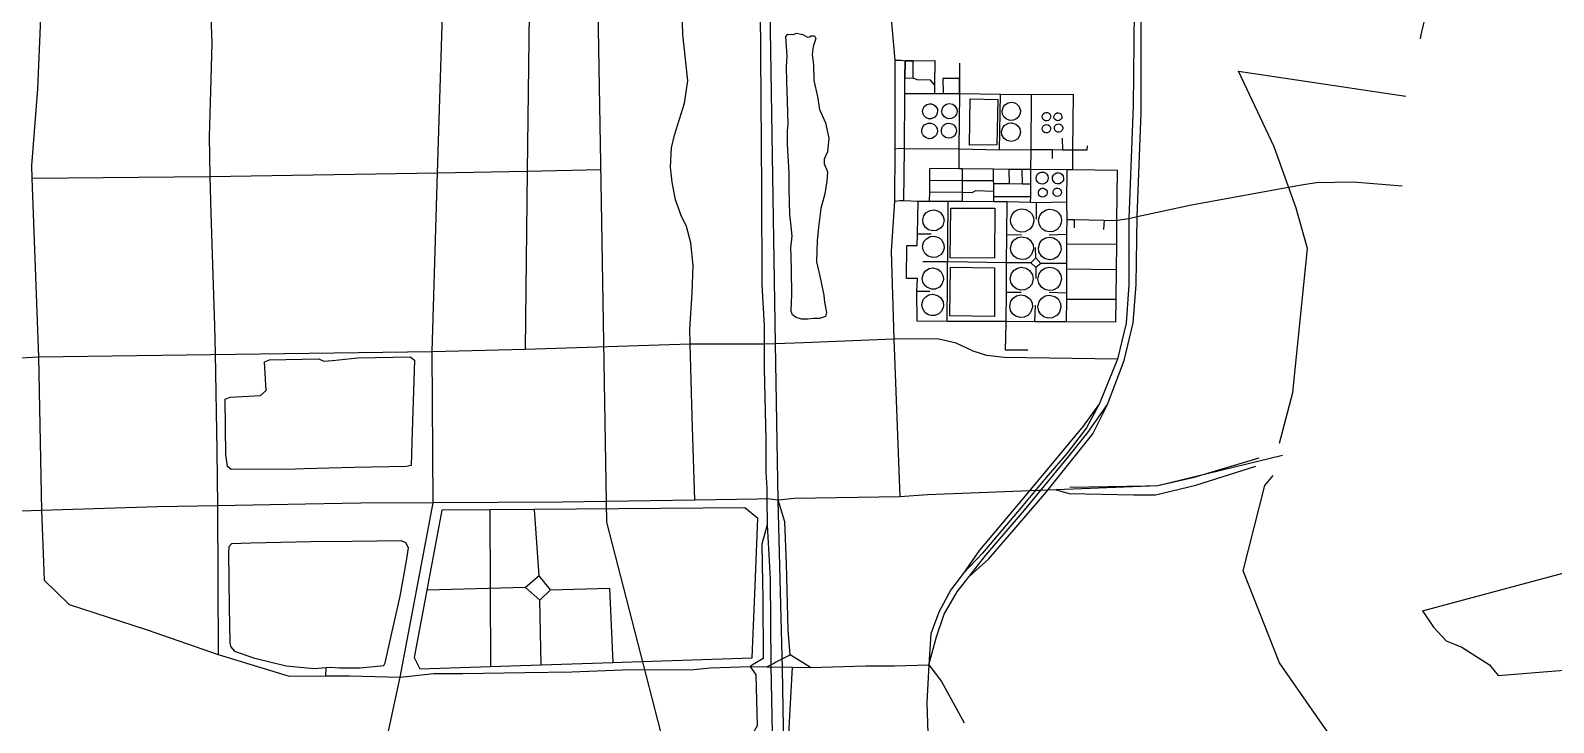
# Model space of a CAD drawing. Header units: millimetres. Extents: x 170 to 95391, y -643 to 69125.
# Drawn here: x 46688 to 50249, y 22810 to 24428 of the extents above; entities that cross this region are included whole.
import ezdxf

# ---------------------------------------------------------------- set-up
doc = ezdxf.new("R2010")
doc.units = ezdxf.units.MM
for name, color, linetype in [('railways', 4, 'Continuous'), ('roads_2', 2, 'Continuous'), ('roads_3', 3, 'Continuous'), ('water', 7, 'Continuous')]:
    doc.layers.add(name, color=color, linetype=linetype)

msp = doc.modelspace()

# ---------------------------------------------------------------- linework, layer by layer
at = {"layer": 'railways'}
msp.add_lwpolyline([(48446.81, 20920.51), (48446, 20971.61), (48409.05, 21384.77), (48234.58, 22507.18), (48035.8, 23278.78), (48022.12, 24072.09), (47999.67, 25373.73), (48002.3, 25742.98), (48042.25, 25838.14), (48116.76, 25895.35), (48185.31, 25951.64), (48243.11, 26010.79), (48285.1, 26084.9), (48324.61, 26569.48), (48328.54, 26617.82), (48350.11, 27551.4)], dxfattribs=at)
at = {"layer": 'roads_2'}
for points in [[(48711.09, 25775.63), (48711.64, 25678.29), (48699.75, 25007.43), (48695.97, 24794.37), (48695.54, 24779.59), (48698.32, 24480.53), (48709.28, 24358.24), (48709.21, 24150.31), (48708.2, 24028.51), (48700.04, 23911.87), (48706.4, 23706.74), (48720.93, 23337.88)], [(50238.19, 25588.18), (50179.19, 25346.92), (50141.16, 25202.39), (50098.4, 25039.86), (50055.49, 24859.89), (50042.57, 24809.21), (49980.93, 24568.26), (49979.35, 24565.71), (49951.62, 24493.39), (49949.35, 24459.98), (49941.83, 24430.87), (49939.69, 24421.17), (49937.6, 24408.38)], [(48393.91, 24477.29), (48397.2, 24056.47), (48398.14, 23834.26), (48403.57, 23737.23), (48403.38, 23695.21), (48403.12, 23637.38), (48407.49, 23470.1), (48407.25, 23395.29), (48409.53, 23357.92), (48409.69, 23332.77), (48410.07, 23272.24), (48417.54, 23146.28)], [(48440.79, 23145.22), (48436.15, 23329.94), (48430.23, 23695.97), (48417.6, 24477.3)], [(49608.12, 23463.15), (49639.77, 23581.82), (49674.26, 23918.34), (49647.52, 24012.22), (49595.82, 24155.77), (49512.26, 24332.76)], [(49512.26, 24332.76), (49903.66, 24274.28)], [(46350.43, 23655.95), (46514.11, 23654.28), (46706.64, 23664.93), (47627.36, 23677.63), (47844.63, 23682.78), (48230.23, 23695.62), (48403.38, 23695.21), (48430.23, 23695.97), (48496.03, 23698.03), (48706.4, 23706.74)], [(49230.01, 23659.43), (48964.35, 23662.95), (48923.75, 23667.88), (48892.46, 23677.87), (48852.49, 23697.14), (48811.87, 23706.33), (48706.4, 23706.74)], [(49850.77, 22606.49), (49708.53, 22806.6), (49608.15, 22949.52), (49523.17, 23164.93), (49574.52, 23364.48), (49593.75, 23387.49)], [(48511.85, 22938.75), (48464.24, 22968.37), (48459.58, 23025.75), (48455.8, 23181.9), (48451.39, 23279.19), (48436.15, 23329.94)], [(48410.07, 23272.24), (48397.97, 23226.91), (48399.28, 23137.83), (48400.02, 23103.02), (48401.42, 22960.19), (48377.71, 22946.06), (48371.01, 22941.29)], [(48417.54, 23146.28), (48419.1, 22942.9)], [(48457.69, 22254.37), (48446.05, 22935.92), (48440.79, 23145.22)], [(48371.01, 22941.29), (48383.62, 22921.9), (48386.93, 22802.34), (48368.14, 22769.74), (48328.99, 22763.91), (48188.95, 22750.74), (48208.34, 22385.21), (48369.18, 22399.1), (48403.87, 22364), (48415.32, 22029.89), (48420.84, 21642.75)], [(48409.55, 22940.6), (48425.05, 22947.97), (48429.63, 22951.26), (48464.24, 22968.37)], [(48419.1, 22942.9), (48423.41, 22707.77), (48429.23, 22518.98), (48428.65, 22449.05), (48431.2, 22340.3), (48433.73, 22251.51)], [(48457.69, 22254.37), (48466.3, 22283.41), (48470.58, 22364.75), (48473.88, 22462.23), (48498.19, 22501.93), (48522.57, 22550.49), (48531.62, 22601.4), (48523.37, 22648.02), (48506.4, 22682.52), (48476.99, 22721.55), (48460.13, 22769.35), (48469.71, 22939.51)]]:
    msp.add_lwpolyline(points, dxfattribs=at)
at = {"layer": 'roads_3'}
for points in [[(46785.97, 25821.82), (46765.97, 25396.28), (46760.41, 25277.69), (46733.26, 24865.41), (46721.55, 24697.7), (46703.71, 24291.45), (46689.86, 24112.43), (46690.98, 24082.49), (46706.64, 23664.93), (46713.43, 23305.66), (46716.31, 23225.66), (46719.72, 23142.71), (46777.89, 23085.91), (46960.53, 23027.04), (47126.73, 22969.34)], [(47412.04, 22266.64), (47551.98, 22916.52), (47629.27, 23323.63), (47627.36, 23677.63), (47639.71, 24095.18), (47655.87, 24612.94), (47656.44, 24631.17), (47660.49, 24760.89), (47659.79, 24781.77), (47676.26, 25407.2), (47681.28, 25597.71), (47681.73, 25608.22)], [(48019.05, 24793.71), (48011.01, 24769.1), (48013.52, 24630.94), (48013.91, 24617.75), (48016.17, 24469.64), (47853.74, 24468.25), (47849.46, 24098.83), (47844.63, 23682.78)], [(48240.9, 23329.9), (48235.23, 23524.39), (48230.23, 23695.62), (48229.24, 23729.58), (48235.09, 23813.99), (48237.24, 23878.31), (48231.95, 23931.23), (48221.54, 23969.56), (48209.67, 23995.22), (48195.82, 24031.8), (48187.86, 24072.87), (48183.96, 24108.32), (48186.98, 24153.23), (48193.48, 24183.22), (48217.25, 24257.72), (48224.81, 24310.05), (48213.44, 24418.47), (48211.77, 24473.31), (48211.79, 24535.87), (48211.81, 24621.86), (48211.82, 24634.78), (48208.32, 24773.71), (48207.72, 24794.35)], [(49279.23, 24735.18), (49275.11, 24671.23), (49274.67, 24555.57), (49268.35, 24474.75), (49266, 24250.59), (49256.49, 23988.31), (49256.39, 23833.03), (49250, 23743.51), (49230.01, 23659.43), (49187.45, 23556.1), (49157.44, 23498.59), (49111.17, 23439.08), (49062.86, 23382.66)], [(49069.55, 23376.26), (49116.78, 23433.4), (49159.93, 23487.82), (49206.41, 23553.85), (49245.16, 23656.03), (49266.41, 23744.56), (49273.51, 23833.8), (49275.4, 23993.11), (49284.98, 24235.46), (49285.32, 24473.58), (49284.48, 24559.07), (49283.77, 24649.43), (49286.85, 24732.3)], [(47108.31, 24481.48), (47111.99, 24398.53), (47108.98, 24285.7), (47105.51, 24179.54), (47107.39, 24086.65), (47109.14, 23999.84), (47118.25, 23737.7), (47119.41, 23672.43), (47123.5, 23444.87), (47125, 23317), (47126.73, 22969.34), (47292.47, 22918.23), (47378.63, 22919.06), (47433.41, 22919.59)], [(48709.28, 24358.24), (48724.04, 24358.11), (48733.02, 24356.83), (48751.95, 24356.9), (48802.16, 24357.08), (48801.7, 24300.57), (48801.53, 24280.39)], [(48732.39, 24280.67), (48732.69, 24316.7), (48733.02, 24356.83)], [(48732.69, 24316.7), (48751.61, 24316.55), (48751.95, 24356.9), (48733.02, 24356.83), (48732.69, 24316.7)], [(48860.24, 24351.06), (48860.1, 24315.03), (48859.95, 24280.15), (48858.88, 24150.24), (48858.5, 24104.17)], [(48801.7, 24300.57), (48792.73, 24311.3), (48761.46, 24312.37), (48751.61, 24316.55)], [(48860.1, 24315.03), (48821.27, 24315.35), (48821.81, 24280.31), (48859.95, 24280.15), (48860.1, 24315.03)], [(48730.32, 24030.1), (48731.32, 24151.3), (48732.39, 24280.67), (48801.53, 24280.39), (48821.81, 24280.31), (48859.95, 24280.15), (48956.25, 24279.06), (49028.65, 24278.23), (49125.78, 24279.07), (49124.7, 24148.05), (49124.31, 24101.55)], [(48953.51, 24147.82), (48956.25, 24279.06)], [(49026.57, 24026.27), (49026.68, 24039.94), (49026.93, 24068.6), (49027.21, 24102.5), (49027.59, 24148.85), (49028.65, 24278.23)], [(49158.53, 24158.41), (49157.62, 24147.78), (49124.7, 24148.05), (49101.66, 24148.24), (49076.97, 24148.44), (49027.59, 24148.85), (48953.51, 24147.82), (48858.88, 24150.24), (48731.32, 24151.3), (48722.58, 24151.85), (48709.21, 24150.31)], [(49076.97, 24148.44), (49076.81, 24128.78)], [(49101.66, 24148.24), (49101.06, 24176.09)], [(46690.98, 24082.49), (47107.39, 24086.65), (47639.71, 24095.18), (47849.46, 24098.83), (48021.52, 24102.71)], [(48790.39, 24028.85), (48790.57, 24050.07), (48790.8, 24077.92), (48791.02, 24104.84)], [(48790.8, 24077.92), (48867.33, 24077.29), (48940.05, 24076.69)], [(49225.92, 23745.93), (49226.49, 23799.97), (49227.22, 23868.76), (49227.84, 23928.54), (49228.42, 23983.41), (49229.66, 24100.5), (49124.31, 24101.55), (49111.15, 24101.68), (49027.21, 24102.5), (49006.64, 24102.7), (48976.19, 24103.01), (48939.97, 24103.37), (48867.55, 24104.09), (48858.5, 24104.17), (48791.02, 24104.84)], [(48866.93, 24028.39), (48867.1, 24048.63), (48867.33, 24077.29), (48867.55, 24104.09)], [(48940.17, 24027.96), (48940.15, 24039.83), (48940.12, 24051.31), (48940.07, 24069.29), (48940.05, 24076.69), (48939.97, 24103.37)], [(48976.73, 24069), (48976.19, 24103.01)], [(49007.17, 24068.75), (49006.64, 24102.7)], [(49111.15, 24101.68), (49110.53, 24026.96), (49111.02, 23986.01), (49110.36, 23951.63), (49110.3, 23928.7), (49110.2, 23882.82), (49110.17, 23870.54), (49110.04, 23814.04), (49110, 23799.29), (49109.87, 23746.48)], [(48940.12, 24051.31), (48897.58, 24052.47), (48889.32, 24048.44), (48867.1, 24048.63), (48790.57, 24050.07)], [(49026.93, 24068.6), (49007.17, 24068.75), (48976.73, 24069), (48940.07, 24069.29)], [(49402.42, 24019.84), (49659, 24066.79)], [(49659, 24066.79), (49695.02, 24072.2), (49780.42, 24073.56), (49895.58, 24064.42)], [(48708.2, 24028.51), (48721.73, 24030.57), (48730.32, 24030.1), (48763.24, 24029), (48790.39, 24028.85), (48834.01, 24028.59), (48866.93, 24028.39), (48940.17, 24027.96), (48971.45, 24027.78), (49026.57, 24026.27), (49039.75, 24025.9), (49110.53, 24026.96)], [(49225.92, 23745.93), (49109.87, 23746.48), (49036.63, 23746.82), (48969.14, 23747.14), (48831.69, 23747.79), (48760.92, 23748.13), (48760.67, 23818.55), (48761.74, 23848.03), (48736.23, 23848.24), (48736.86, 23925.22), (48761.55, 23925.01), (48761.99, 23952.04), (48763.24, 24029)], [(48831.69, 23747.79), (48834.01, 24028.59)], [(48940.15, 24039.83), (49026.68, 24039.94)], [(49020, 23680.56), (48967.58, 23680.83), (48969.07, 23741.81), (48969.14, 23747.14), (48969.71, 23816.01), (48970.27, 23884.8), (48970.81, 23950.32), (48971.45, 24027.78)], [(49039.75, 24025.9), (49039.43, 23986.6)], [(49256.49, 23988.31), (49275.4, 23993.11), (49402.42, 24019.84)], [(49111.02, 23986.01), (49128.3, 23985.63), (49198.24, 23984.08), (49228.42, 23983.41), (49234.04, 23984.88), (49256.49, 23988.31)], [(49128.3, 23985.63), (49128.14, 23966.21)], [(49198.24, 23984.08), (49197.24, 23962.37)], [(48761.99, 23952.04), (48793.88, 23952.59)], [(48970.81, 23950.32), (49005.39, 23950.84)], [(49069.57, 23950.31), (49110.36, 23951.63)], [(49038.68, 23896.52), (49038.05, 23920.28)], [(49110.3, 23928.7), (49227.84, 23928.54)], [(49027.06, 23884.33), (48970.27, 23884.8), (48832.84, 23886.75), (48774.41, 23887.23)], [(49050.09, 23883.32), (49038.49, 23873.6), (49027.06, 23884.33), (49038.68, 23896.52), (49050.09, 23883.32)], [(49038.49, 23873.6), (49038.29, 23848.21)], [(49110.2, 23882.82), (49050.09, 23883.32)], [(49110.17, 23870.54), (49227.22, 23868.76)], [(48760.67, 23818.55), (48791.13, 23818.3)], [(48969.71, 23816.01), (49004.27, 23815.72)], [(49110.04, 23814.04), (49070.11, 23815.18)], [(49110, 23799.29), (49226.49, 23799.97)], [(49036.63, 23746.82), (49037.77, 23785.97)], [(47585.32, 23657.13), (47579.35, 23466.27), (47578.01, 23411.07), (47566.6, 23408.27), (47444.8, 23406.08), (47327.94, 23402.88), (47307.23, 23402.3), (47156.83, 23401.53), (47148.7, 23408.57), (47144.85, 23436.21), (47143.32, 23565.82), (47154.45, 23570.66), (47225.44, 23574.43), (47238.68, 23586.52), (47234.58, 23653.39), (47246.58, 23658.22), (47361.66, 23659.87), (47373.3, 23654.55), (47394.05, 23656.69), (47452.8, 23662.88), (47575.76, 23665.06)], [(47575.76, 23665.06), (47585.32, 23657.13)], [(49187.45, 23556.1), (49149.28, 23502.96), (49057.44, 23391.92), (48998.37, 23321.61), (48907.18, 23212.82), (48869.25, 23159.37)], [(48882.94, 23151.26), (48928.58, 23192.84), (49059.46, 23344.81), (49171.73, 23485.16), (49206.41, 23553.85)], [(49615.2, 23433.99), (49324.03, 23363.62), (49086.54, 23354.33), (48785.2, 23342.54), (48720.93, 23337.88), (48474.08, 23333.57), (48436.15, 23329.94), (48409.69, 23332.77), (48387.6, 23332.21)], [(49560.12, 23427.86), (49405.99, 23382.4)], [(49412.53, 23364.94), (49552.76, 23408.98)], [(49062.86, 23382.66), (49004.16, 23313.01)], [(49011.78, 23306.45), (49069.55, 23376.26)], [(49267.74, 23342.23), (49318.72, 23342.67), (49412.53, 23364.94)], [(49405.99, 23382.4), (49324.03, 23363.62), (49295.73, 23362.31)], [(48387.6, 23332.21), (48240.9, 23329.9), (47931.2, 23325.05), (47629.27, 23323.63), (47459.97, 23322.84), (47330.62, 23320.58), (47125, 23317), (46984.56, 23314.56), (46713.43, 23305.66), (46448.81, 23296.99), (46350.67, 23292.23), (46331.77, 23291.86), (46321.17, 23290.8), (46309.77, 23289.93), (46148.99, 23299.11)], [(49086.54, 23354.33), (49116.89, 23345.8), (49267.74, 23342.23)], [(49295.73, 23362.31), (49118.02, 23359.24)], [(47761.52, 23307.42), (47763.64, 22940.98), (47882.01, 22944.99), (48049.82, 22950.66), (48071.56, 22951.4), (48374.93, 22961.67), (48382.2, 23130.43), (48388.95, 23287.11), (48358.29, 23311.92), (47866.5, 23308.22), (47761.52, 23307.42), (47649.36, 23306.57), (47614.26, 23119.45), (47584.75, 22962.11), (47597.89, 22935.38), (47882.01, 22944.99), (47879.1, 23095.81), (47903.99, 23120.17), (47877.51, 23153.16), (47866.5, 23308.22)], [(49004.16, 23313.01), (48913.76, 23205.76), (48869.25, 23159.37), (48839.78, 23120.34), (48811.62, 23068.36), (48793.38, 23017.37), (48788.53, 22945.04)], [(48788.53, 22945.04), (48806.49, 23010.67), (48824.39, 23063.37), (48854.86, 23115.28), (48882.94, 23151.26), (48921.97, 23201.59), (49011.78, 23306.45)], [(49943.17, 23071.42), (50294.79, 23165.82), (50542.24, 23230.35), (50604.14, 23251.35), (50683.49, 23268.11)], [(47513.66, 22943.36), (47517.03, 22949.9), (47531.83, 23015.73), (47552.19, 23105.36), (47567.13, 23187.84), (47571.31, 23218.41), (47565.21, 23229.97), (47555.55, 23235.18), (47439.69, 23233.48), (47343.25, 23232.24), (47202.6, 23229.31), (47157.98, 23228.05), (47151.52, 23220.91), (47150.79, 23206.94), (47152.41, 23080.15), (47153.56, 22997.95), (47155.14, 22987.87), (47164.96, 22977.3), (47208.82, 22961.73), (47285.47, 22942.6), (47350.88, 22936.5), (47379.13, 22938.8), (47389.73, 22939.66), (47409.96, 22937.65), (47458.48, 22938.07), (47513.66, 22943.36)], [(47877.51, 23153.16), (47845.39, 23125.78), (47879.1, 23095.81)], [(47845.39, 23125.78), (47614.26, 23119.45)], [(47903.99, 23120.17), (48041.89, 23124.14), (48049.82, 22950.66)], [(49943.17, 23071.42), (49968.59, 23033.33), (49998.16, 23001.35), (50035.08, 22986.72), (50099.57, 22945.24), (50119.94, 22920.5), (50312.7, 22935.75), (50589.42, 22957.65), (50700.64, 22970.06)], [(47378.63, 22919.06), (47379.13, 22938.8)], [(47433.41, 22919.59), (47551.98, 22916.52), (47631, 22925.11), (47698.9, 22924.54), (47843.48, 22927.42), (47953.59, 22928.55), (48071.95, 22933.2), (48238.64, 22934.37), (48276.75, 22938.14), (48371.01, 22941.29), (48409.55, 22940.6), (48469.71, 22939.51), (48511.85, 22938.75), (48641.01, 22942.8), (48707.88, 22942.76), (48788.53, 22945.04), (48817.87, 22905.89), (48871.41, 22809.78)], [(48788.53, 22945.04), (48784.14, 22856.82), (48790.09, 22663.15)]]:
    msp.add_lwpolyline(points, dxfattribs=at)
at = {"layer": 'water'}
for points in [[(48458.8, 24418.97), (48472.17, 24418.35), (48478.89, 24421.37), (48493.77, 24418.17), (48505.03, 24411.94), (48509.67, 24412.41), (48513.3, 24415.45), (48521.01, 24415.39), (48524.56, 24408.71), (48517.88, 24390.33), (48515.5, 24371.41), (48518.39, 24347.34), (48519.64, 24310.98), (48528.07, 24273.55), (48532.96, 24243.31), (48546.59, 24211.98), (48554.52, 24175.58), (48551.69, 24144.38), (48546.45, 24133.67), (48543.83, 24127.03), (48543.74, 24116.3), (48548.28, 24105), (48551.81, 24097.29), (48549.58, 24076.32), (48545.22, 24046.16), (48536.19, 24011.94), (48530.16, 23967.97), (48527.33, 23936.26), (48525.89, 23887.13), (48533.33, 23853.29), (48543.26, 23809.19), (48544.65, 23792.8), (48549.08, 23768.19), (48546.44, 23759), (48532.51, 23754.51), (48518.62, 23754.62), (48505.23, 23753.2), (48490.82, 23752.81), (48478.52, 23757.01), (48469.82, 23763.22), (48466.8, 23770.92), (48468.43, 23812.16), (48467.08, 23865.62), (48466.6, 23901.24), (48465.98, 23919.37), (48468.52, 23946.78), (48465.94, 23977.2), (48463.79, 23996.47), (48461.98, 24057.6), (48461.77, 24094.45), (48458.21, 24162.05), (48458.22, 24193.06), (48459.37, 24208.41), (48458.27, 24262.15), (48456.59, 24307.73), (48455.6, 24343.25), (48456.83, 24367.81), (48455.06, 24401.6), (48454.13, 24413.38), (48458.8, 24418.97)], [(48773.77, 24238.58), (48775.14, 24245.48), (48778.46, 24250.61), (48783.84, 24254.56), (48789.75, 24256.17), (48794.4, 24256), (48800.16, 24253.94), (48804.88, 24250.04), (48808.35, 24243.59), (48809.01, 24237.52), (48806.34, 24229.33), (48802.21, 24224.82), (48794.04, 24221.34), (48787.92, 24221.49), (48781.2, 24224.39), (48776.89, 24228.72), (48774.87, 24232.57), (48773.77, 24238.58)], [(48818.75, 24239.01), (48820.17, 24246.1), (48823.56, 24251.28), (48829.83, 24255.58), (48835.9, 24256.91), (48844.45, 24255.13), (48849.49, 24251.51), (48853.83, 24244.06), (48854.49, 24237.91), (48853.15, 24232.28), (48849.8, 24227.07), (48847.31, 24224.84), (48841.75, 24222.07), (48835.58, 24221.36), (48830.15, 24222.53), (48824.83, 24225.74), (48819.87, 24232.92), (48818.75, 24239.01)], [(48885.37, 24267.95), (48949.56, 24266.6), (48947.85, 24160.15), (48883.65, 24159.86), (48885.37, 24267.95)], [(48959.88, 24239.47), (48961.92, 24247.8), (48966.23, 24253.85), (48974.24, 24258.82), (48981.6, 24260.03), (48987.05, 24259.25), (48993.79, 24256.07), (48999.02, 24250.77), (49002.68, 24240.95), (49002.18, 24233.55), (48997.8, 24224.95), (48992.09, 24220.17), (48985.34, 24217.68), (48977.88, 24217.58), (48969.62, 24220.77), (48964.17, 24225.84), (48960.9, 24232.11), (48959.88, 24239.47)], [(49056.2, 24232.95), (49058.94, 24235.06), (49062.24, 24236.12), (49065.71, 24235.98), (49068.92, 24234.68), (49070.42, 24233.53), (49072.51, 24230.77), (49073.51, 24227.47), (49073.33, 24224.03), (49070.98, 24219.58), (49068.22, 24217.47), (49064.93, 24216.43), (49061.46, 24216.58), (49058.26, 24217.89), (49056.2, 24219.61), (49054.35, 24222.53), (49053.62, 24225.91), (49054.1, 24229.32), (49056.2, 24232.95)], [(49082.75, 24231.56), (49085.09, 24233.76), (49088.06, 24235.04), (49091.28, 24235.23), (49094.37, 24234.31), (49096.83, 24232.53), (49098.66, 24229.88), (49099.47, 24226.78), (49099.15, 24223.58), (49098.11, 24221.19), (49095.96, 24218.79), (49093.12, 24217.27), (49089.92, 24216.81), (49086.77, 24217.47), (49083.58, 24219.56), (49081.76, 24222.21), (49080.95, 24225.32), (49081.25, 24228.52), (49082.75, 24231.56)], [(48771.86, 24195.19), (48774.38, 24202.55), (48778.59, 24207.36), (48787.24, 24211.23), (48793.65, 24211.14), (48801, 24207.99), (48805.47, 24203.42), (48808, 24197.99), (48808.61, 24191.63), (48806.15, 24183.82), (48802, 24178.95), (48795.47, 24175.47), (48789.1, 24174.75), (48780.98, 24177.16), (48776.07, 24181.27), (48772.24, 24188.83), (48771.86, 24195.19)], [(48817.69, 24196.51), (48820.14, 24202.89), (48824.28, 24207.46), (48828.63, 24209.94), (48834.69, 24211.2), (48842.2, 24209.79), (48847.38, 24206.44), (48851.89, 24199.73), (48853.03, 24193.68), (48851.68, 24186.71), (48848.35, 24181.53), (48845.36, 24178.93), (48839.75, 24176.36), (48833.59, 24175.86), (48827.45, 24177.57), (48822.44, 24181.18), (48819.85, 24184.59), (48817.71, 24190.36), (48817.69, 24196.51)], [(48958.55, 24191.19), (48961.35, 24200.83), (48966.22, 24206.7), (48974.4, 24211.11), (48982, 24211.92), (48991.86, 24208.85), (48997.64, 24203.86), (49001.25, 24197.5), (49002.55, 24190), (49000.59, 24181.02), (48996.27, 24174.74), (48988.33, 24169.58), (48980.82, 24168.15), (48970.77, 24170.43), (48964.6, 24174.95), (48959.49, 24183.65), (48958.55, 24191.19)], [(49055.31, 24203.42), (49057.67, 24205.87), (49060.73, 24207.37), (49064.13, 24207.75), (49067.45, 24206.94), (49070.29, 24205.06), (49071.52, 24203.65), (49072.98, 24200.58), (49073.3, 24197.19), (49072.44, 24193.9), (49071.32, 24192.05), (49068.81, 24189.74), (49065.66, 24188.42), (49062.24, 24188.26), (49058.98, 24189.28), (49055.9, 24191.75), (49054.22, 24194.7), (49053.65, 24198.07), (49054.27, 24201.41), (49055.31, 24203.42)], [(49083.93, 24193.84), (49082.8, 24195.78), (49082.03, 24199.1), (49082.43, 24202.47), (49083.97, 24205.51), (49085.52, 24207.16), (49088.49, 24208.85), (49091.85, 24209.44), (49095.22, 24208.85), (49098.18, 24207.14), (49100.43, 24204.44), (49101.57, 24201.23), (49101.53, 24197.83), (49100.31, 24194.64), (49098.98, 24192.89), (49096.23, 24190.88), (49092.95, 24189.92), (49089.54, 24190.12), (49086.4, 24191.49), (49083.93, 24193.84)], [(49042.92, 24092.08), (49046.76, 24095.15), (49051.43, 24096.72), (49056.36, 24096.61), (49060.94, 24094.84), (49064.23, 24092.1), (49066.79, 24087.91), (49067.77, 24083.12), (49067.03, 24078.27), (49064.02, 24073.19), (49060.1, 24070.22), (49055.39, 24068.77), (49050.47, 24069.01), (49045.92, 24070.89), (49043.2, 24073.17), (49040.52, 24077.28), (49039.42, 24082.05), (49040.03, 24086.92), (49042.92, 24092.08)], [(49079.84, 24089.41), (49083.02, 24092.63), (49087.11, 24094.58), (49091.63, 24095.02), (49096.03, 24093.89), (49100.25, 24090.83), (49102.7, 24087.02), (49103.67, 24082.6), (49103.07, 24078.13), (49101.2, 24074.43), (49097.95, 24071.29), (49093.81, 24069.44), (49089.28, 24069.11), (49084.91, 24070.34), (49081.22, 24073), (49078.68, 24076.74), (49077.57, 24081.12), (49078.03, 24085.61), (49079.84, 24089.41)], [(49046.78, 24055.17), (49049.52, 24057.53), (49052.93, 24058.82), (49056.56, 24058.88), (49060, 24057.7), (49063.01, 24055.18), (49064.79, 24052.03), (49065.37, 24048.46), (49064.69, 24044.9), (49063.44, 24042.55), (49060.85, 24040.01), (49057.55, 24038.51), (49053.92, 24038.22), (49050.41, 24039.18), (49048.15, 24040.64), (49045.82, 24043.42), (49044.58, 24046.82), (49044.6, 24050.44), (49046.78, 24055.17)], [(49080.78, 24055.3), (49083.22, 24057.65), (49086.31, 24059.05), (49089.7, 24059.28), (49092.97, 24058.37), (49096.48, 24055.5), (49098.04, 24052.51), (49098.47, 24049.16), (49097.73, 24045.86), (49096.82, 24044.18), (49094.46, 24041.75), (49091.42, 24040.27), (49088.04, 24039.91), (49084.75, 24040.73), (49081.94, 24042.61), (49080.76, 24043.96), (49079.3, 24047.01), (49078.97, 24050.37), (49079.82, 24053.65), (49080.78, 24055.3)], [(48781.73, 24001.22), (48791.56, 24007.18), (48800.08, 24008.36), (48808.72, 24006.48), (48815.97, 24001.87), (48822.29, 23992.7), (48823.99, 23984.29), (48821.02, 23971.99), (48815.68, 23965.27), (48806.59, 23960.15), (48798.04, 23959.06), (48787.43, 23961.98), (48780.68, 23967.3), (48775.57, 23976.2), (48774.42, 23984.69), (48776.76, 23994.21), (48781.73, 24001.22)], [(48839.64, 24011.99), (48942.52, 24011.96), (48942.38, 23895.68), (48838.68, 23896.53), (48839.64, 24011.99)], [(48979.55, 23986.25), (48982.54, 23996.14), (48988.33, 24003.62), (48995.16, 24008.14), (49004.32, 24010.59), (49015.44, 24009.28), (49023.77, 24004.75), (49028.75, 23999.6), (49032.94, 23991.13), (49033.99, 23981.76), (49030.82, 23970.7), (49024.96, 23963.28), (49013.32, 23957.14), (49003.85, 23956.5), (48993.67, 23959.65), (48986.24, 23965.54), (48980.25, 23976.84), (48979.55, 23986.25)], [(49045.2, 23984.92), (49047.78, 23994.86), (49053.19, 24002.39), (49061.05, 24007.72), (49070.08, 24009.96), (49080.08, 24008.78), (49088.33, 24004.48), (49091.78, 24001.31), (49096.76, 23993.49), (49098.74, 23984.44), (49098.22, 23977.98), (49094.79, 23969.37), (49088.6, 23962.45), (49078.9, 23957.59), (49069.63, 23956.78), (49061.93, 23958.62), (49054.03, 23963.53), (49050.46, 23967.44), (49046.28, 23975.71), (49045.2, 23984.92)], [(48773.93, 23923.24), (48777.09, 23934.16), (48782.62, 23940.92), (48791.73, 23945.93), (48800.43, 23947), (48812.01, 23943.5), (48818.65, 23937.81), (48823.69, 23927.56), (48824.15, 23918.85), (48822.06, 23911.52), (48817.1, 23904.35), (48806.23, 23897.87), (48797.53, 23896.9), (48786.66, 23900.12), (48779.91, 23905.68), (48775.01, 23914.58), (48773.93, 23923.24)], [(48979.41, 23918.29), (48982.41, 23931.24), (48988.07, 23938.63), (48996.22, 23943.75), (49005.35, 23945.68), (49018.18, 23942.93), (49025.71, 23937.44), (49032.15, 23926.28), (49033.11, 23917.04), (49028.7, 23904.15), (49022.26, 23897.43), (49014.19, 23893.37), (49004.91, 23892.23), (48995.07, 23894.63), (48987.38, 23899.92), (48981.25, 23909.19), (48979.41, 23918.29)], [(49044.74, 23919.4), (49048.04, 23931.07), (49053.83, 23938.17), (49061.36, 23942.73), (49070.35, 23944.6), (49080.14, 23943.05), (49088.11, 23938.51), (49092.02, 23934.49), (49096.34, 23926.42), (49097.62, 23917.36), (49097.05, 23912.78), (49093.6, 23904.31), (49087.44, 23897.52), (49079.81, 23893.4), (49070.74, 23891.96), (49059.09, 23894.87), (49051.77, 23900.4), (49045.95, 23910.33), (49044.74, 23919.4)], [(48772.91, 23848.74), (48775.61, 23858.96), (48780.84, 23865.87), (48789.59, 23871.14), (48798.15, 23872.55), (48809.7, 23869.61), (48816.53, 23864.27), (48822.15, 23853.76), (48822.78, 23845.13), (48819.14, 23834.51), (48813.33, 23828.07), (48803.11, 23823.32), (48794.43, 23823.02), (48783.47, 23827.33), (48777.35, 23833.47), (48774.05, 23840.18), (48772.91, 23848.74)], [(48837.56, 23760.6), (48839.32, 23874.42), (48942.19, 23872.75), (48942.07, 23758.91), (48837.56, 23760.6)], [(48978.94, 23847.87), (48981.99, 23859.81), (48987.68, 23867.18), (48995.62, 23872.2), (49004.74, 23874.17), (49016.43, 23872.03), (49024.24, 23866.94), (49031.1, 23856.59), (49032.71, 23847.43), (49029.2, 23834.24), (49023.26, 23827.08), (49012.86, 23821.64), (49003.57, 23820.79), (48993.82, 23823.52), (48986.32, 23829.05), (48980.42, 23838.71), (48978.94, 23847.87)], [(49043.5, 23846.51), (49046.28, 23858.97), (49051.88, 23866.65), (49059.76, 23871.95), (49069.01, 23874.25), (49080.06, 23872.78), (49088.37, 23868.12), (49092.56, 23863.86), (49097.06, 23855.49), (49098.41, 23846.09), (49095.08, 23833.92), (49089.13, 23826.5), (49079.59, 23821.04), (49070.15, 23819.67), (49059.75, 23822.04), (49051.85, 23827.36), (49045.32, 23837.2), (49043.5, 23846.51)], [(48772.25, 23787.36), (48775.54, 23798.56), (48781.15, 23805.26), (48788.24, 23809.48), (48796.84, 23811.21), (48808.69, 23808.6), (48815.76, 23803.42), (48821.72, 23793.16), (48822.69, 23784.48), (48821.93, 23779.8), (48818.3, 23771.85), (48812.15, 23765.63), (48802.74, 23761.49), (48793.97, 23761.19), (48787.5, 23762.99), (48780.16, 23767.79), (48773.33, 23778.71), (48772.25, 23787.36)], [(48977.79, 23782.35), (48980.48, 23794.67), (48985.91, 23802.1), (48993.7, 23807.28), (49002.67, 23809.44), (49012.84, 23808.11), (49020.95, 23803.7), (49025.89, 23798.53), (49029.92, 23790.26), (49030.86, 23781.14), (49026.49, 23768.41), (49020.12, 23761.76), (49011.38, 23757.54), (49002.19, 23756.7), (48991.68, 23759.8), (48984.46, 23765.51), (48979.63, 23773.34), (48977.79, 23782.35)], [(49043.44, 23781.01), (49046.18, 23794.04), (49051.73, 23801.58), (49060.87, 23807.32), (49070.09, 23809.07), (49083.13, 23805.93), (49090.52, 23800.17), (49096.35, 23789.86), (49097.43, 23780.59), (49094.21, 23769.36), (49088.38, 23762.05), (49076.52, 23755.97), (49067.15, 23755.48), (49057.73, 23758.44), (49050.34, 23764.19), (49045.47, 23771.88), (49043.44, 23781.01)]]:
    msp.add_lwpolyline(points, close=True, dxfattribs=at)

doc.saveas('drawing.dxf')
